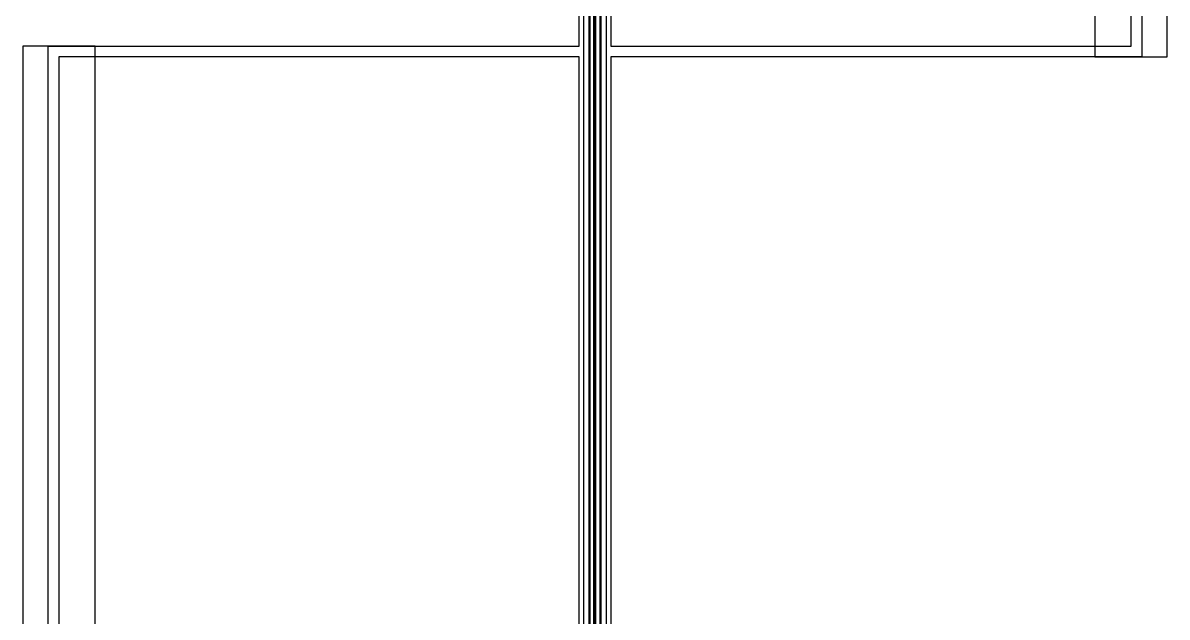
# Model space of a CAD drawing. Extents: x -7000 to 3750, y -6210 to 6210.
# Drawn here: x -2937.8 to -2620.8, y 2893.4 to 3057.9 of the extents above; entities that cross this region are included whole.
import ezdxf

# ---------------------------------------------------------------- set-up
doc = ezdxf.new("R2010")
doc.units = 0

msp = doc.modelspace()

# ---------------------------------------------------------------- linework, layer by layer
at = {"layer": 'EOS6MetalLayer'}
for points in [[(-2780.7, 2814.972), (-2783.7, 2814.972), (-2783.7, 3048.5), (-2927.814, 3048.5), (-2927.814, 2814.972), (-2930.814, 2814.972), (-2930.814, 3051.5), (-2783.7, 3051.5), (-2783.7, 3285.028), (-2780.7, 3285.028)], [(-2777.921, 3285.028), (-2774.921, 3285.028), (-2774.921, 3051.5), (-2630.807, 3051.5), (-2630.807, 3285.028), (-2627.807, 3285.028), (-2627.807, 3048.5), (-2774.921, 3048.5), (-2774.921, 2814.972), (-2777.921, 2814.972)]]:
    msp.add_lwpolyline(points, close=True, dxfattribs=at)
at = {"layer": 'HBMetalPosLayer'}
for points in [[(-2640.807, 3048.5), (-2620.807, 3048.5), (-2620.807, 3850), (-2640.807, 3850)], [(-2917.807, 3051.5), (-2937.807, 3051.5), (-2937.807, 2250), (-2917.807, 2250)]]:
    msp.add_lwpolyline(points, close=True, dxfattribs=at)
at = {"layer": 'HBSiProtectLayer'}
msp.add_lwpolyline([(-2780.993, 2770), (-2777.621, 2770), (-2777.621, 3330), (-2780.993, 3330)], close=True, dxfattribs=at)
at = {"layer": 'NegLayer'}
msp.add_lwpolyline([(-2782.493, 2825), (-2776.121, 2825), (-2776.121, 3275), (-2782.493, 3275)], close=True, dxfattribs=at)
at = {"layer": 'SiLayer'}
for points in [[(-2779.493, 2825), (-2779.121, 2825), (-2779.121, 3275), (-2779.493, 3275)], [(-2779.7, 2836), (-2779.593, 2836), (-2779.593, 3264), (-2779.7, 3264)]]:
    msp.add_lwpolyline(points, close=True, dxfattribs=at)

doc.saveas('drawing.dxf')
